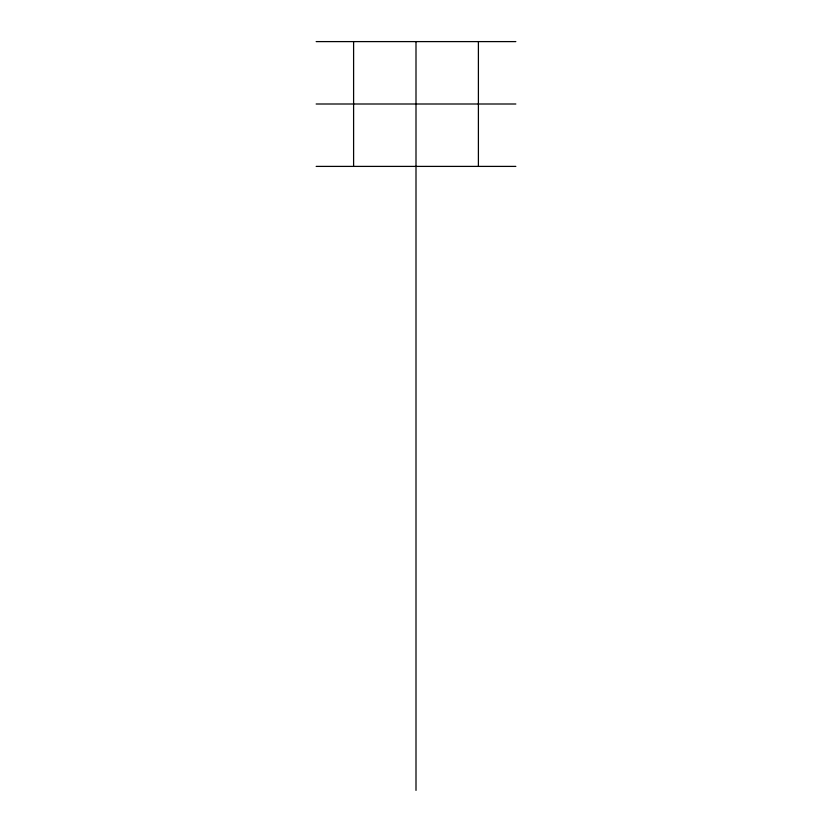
<?xml version="1.0" encoding="UTF-8"?>
<svg xmlns="http://www.w3.org/2000/svg" width="832" height="832" viewBox="0 0 832 832"><rect width="100%" height="100%" fill="white"/><g stroke="black" fill="none" stroke-linecap="round" stroke-linejoin="round"><path stroke-width="1.25" d="M316.16 41.6L515.84 41.6M316.16 104L515.84 104M316.16 166.4L515.84 166.4M478.4 41.6L478.4 166.4M416 41.6L416 790.4M353.6 41.6L353.6 166.4"/></g></svg>
